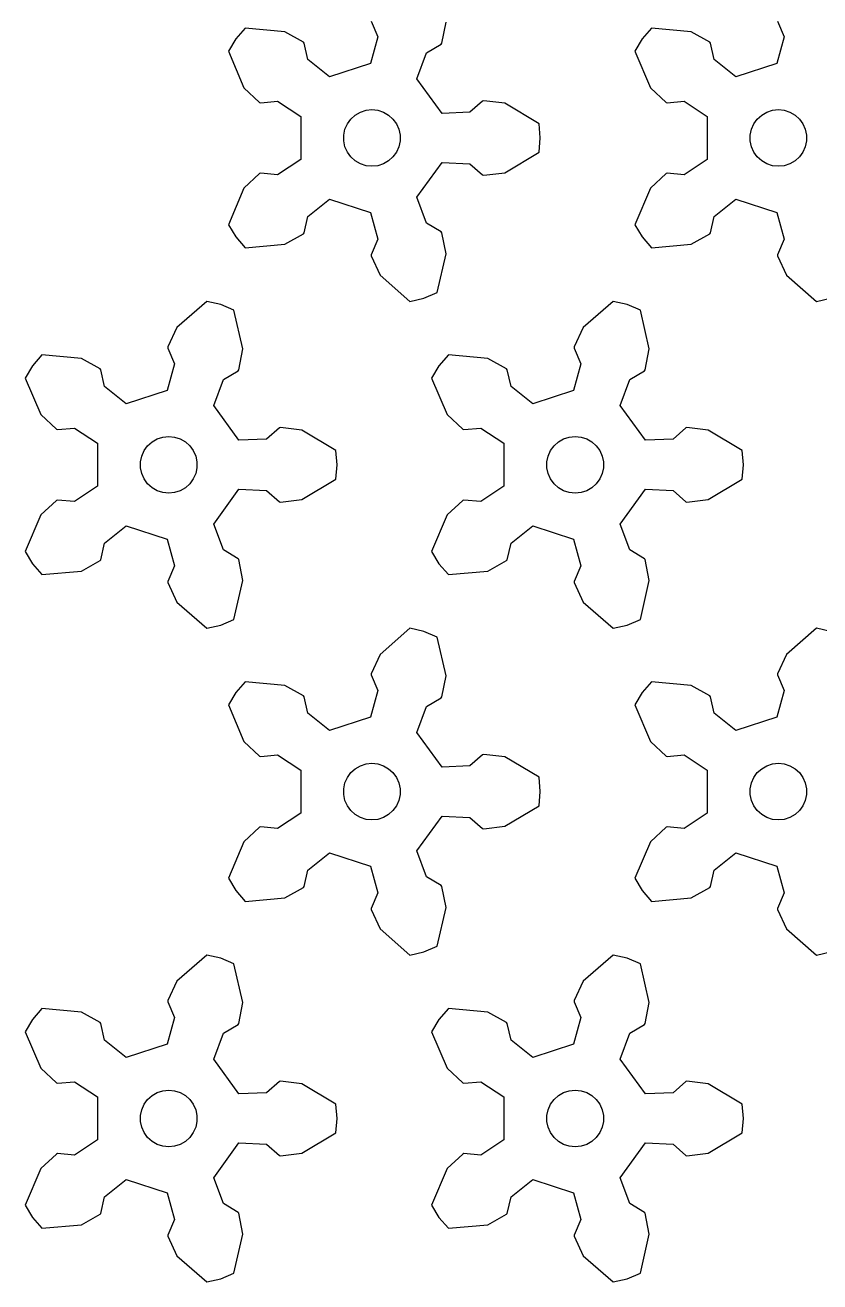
# Model space of a CAD drawing. Extents: x 0 to 210, y 0 to 225.
# Drawn here: x 0 to 42.1, y 0 to 66.5 of the extents above; entities that cross this region are included whole.
import ezdxf

# ---------------------------------------------------------------- set-up
doc = ezdxf.new("R2010")
doc.units = 0

msp = doc.modelspace()

# ---------------------------------------------------------------- linework, layer by layer
for p, q in [((18.309, 66.693), (18.662, 65.866)), ((22.059, 65.535), (22.278, 66.647)), ((39.822, 66.693), (40.175, 65.866)), ((11.646, 66.329), (11.146, 65.757)), ((13.739, 66.142), (11.646, 66.329)), ((14.729, 65.59), (13.739, 66.142)), ((18.662, 65.866), (18.274, 64.456)), ((33.159, 66.329), (32.659, 65.757)), ((35.252, 66.142), (33.159, 66.329)), ((36.242, 65.59), (35.252, 66.142)), ((40.175, 65.866), (39.787, 64.456)), ((11.146, 65.757), (10.756, 65.105)), ((14.766, 65.542), (14.729, 65.59)), ((14.966, 64.665), (14.766, 65.542)), ((21.253, 65.024), (22.024, 65.486)), ((22.024, 65.486), (22.059, 65.535)), ((32.659, 65.757), (32.269, 65.105)), ((36.279, 65.542), (36.242, 65.59)), ((36.479, 64.665), (36.279, 65.542)), ((10.756, 65.105), (11.582, 63.172)), ((16.109, 63.752), (14.966, 64.665)), ((20.737, 63.655), (21.253, 65.024)), ((32.269, 65.105), (33.094, 63.172)), ((37.622, 63.752), (36.479, 64.665)), ((18.274, 64.456), (16.109, 63.752)), ((39.787, 64.456), (37.622, 63.752)), ((11.582, 63.172), (12.412, 62.401)), ((22.076, 61.813), (20.737, 63.655)), ((33.094, 63.172), (33.925, 62.401)), ((12.412, 62.401), (12.469, 62.381)), ((12.469, 62.381), (13.365, 62.461)), ((13.365, 62.461), (14.587, 61.657)), ((17.475, 61.732), (17.746, 61.889)), ((17.746, 61.889), (18.045, 61.986)), ((18.045, 61.986), (18.357, 62.019)), ((18.357, 62.019), (18.668, 61.986)), ((18.668, 61.986), (18.967, 61.889)), ((18.967, 61.889), (19.238, 61.732)), ((23.537, 61.881), (22.076, 61.813)), ((24.214, 62.472), (23.537, 61.881)), ((24.272, 62.49), (24.214, 62.472)), ((25.397, 62.354), (24.272, 62.49)), ((27.201, 61.275), (25.397, 62.354)), ((33.925, 62.401), (33.982, 62.381)), ((33.982, 62.381), (34.878, 62.461)), ((34.878, 62.461), (36.1, 61.657)), ((38.988, 61.732), (39.259, 61.889)), ((39.259, 61.889), (39.558, 61.986)), ((39.558, 61.986), (39.869, 62.019)), ((39.869, 62.019), (40.181, 61.986)), ((40.181, 61.986), (40.479, 61.889)), ((40.479, 61.889), (40.751, 61.732)), ((14.587, 61.657), (14.587, 59.38)), ((16.93, 60.982), (17.058, 61.269)), ((17.058, 61.269), (17.242, 61.522)), ((17.242, 61.522), (17.475, 61.732)), ((19.238, 61.732), (19.471, 61.522)), ((19.471, 61.522), (19.656, 61.269)), ((19.656, 61.269), (19.783, 60.982)), ((27.269, 60.519), (27.201, 61.275)), ((36.1, 61.657), (36.1, 59.38)), ((38.443, 60.982), (38.57, 61.269)), ((38.57, 61.269), (38.755, 61.522)), ((38.755, 61.522), (38.988, 61.732)), ((40.751, 61.732), (40.984, 61.522)), ((40.984, 61.522), (41.168, 61.269)), ((41.168, 61.269), (41.296, 60.982)), ((16.865, 60.675), (16.93, 60.982)), ((16.865, 60.362), (16.865, 60.675)), ((19.783, 60.982), (19.848, 60.675)), ((19.848, 60.675), (19.848, 60.362)), ((27.201, 59.762), (27.269, 60.519)), ((38.378, 60.675), (38.443, 60.982)), ((38.378, 60.362), (38.378, 60.675)), ((41.296, 60.982), (41.361, 60.675)), ((41.361, 60.675), (41.361, 60.362)), ((16.93, 60.055), (16.865, 60.362)), ((17.058, 59.769), (16.93, 60.055)), ((19.783, 60.055), (19.656, 59.769)), ((19.848, 60.362), (19.783, 60.055)), ((38.443, 60.055), (38.378, 60.362)), ((38.57, 59.769), (38.443, 60.055)), ((41.296, 60.055), (41.168, 59.769)), ((41.361, 60.362), (41.296, 60.055)), ((14.587, 59.38), (13.365, 58.576)), ((17.242, 59.515), (17.058, 59.769)), ((17.475, 59.305), (17.242, 59.515)), ((17.746, 59.148), (17.475, 59.305)), ((19.238, 59.305), (18.967, 59.148)), ((19.471, 59.515), (19.238, 59.305)), ((19.656, 59.769), (19.471, 59.515)), ((20.737, 57.382), (22.076, 59.224)), ((22.076, 59.224), (23.537, 59.156)), ((25.397, 58.683), (27.201, 59.762)), ((36.1, 59.38), (34.878, 58.576)), ((38.755, 59.515), (38.57, 59.769)), ((38.988, 59.305), (38.755, 59.515)), ((39.259, 59.148), (38.988, 59.305)), ((40.751, 59.305), (40.479, 59.148)), ((40.984, 59.515), (40.751, 59.305)), ((41.168, 59.769), (40.984, 59.515)), ((12.412, 58.636), (11.582, 57.865)), ((12.469, 58.656), (12.412, 58.636)), ((13.365, 58.576), (12.469, 58.656)), ((18.045, 59.051), (17.746, 59.148)), ((18.357, 59.019), (18.045, 59.051)), ((18.668, 59.051), (18.357, 59.019)), ((18.967, 59.148), (18.668, 59.051)), ((23.537, 59.156), (24.214, 58.565)), ((24.214, 58.565), (24.272, 58.547)), ((24.272, 58.547), (25.397, 58.683)), ((33.925, 58.636), (33.094, 57.865)), ((33.982, 58.656), (33.925, 58.636)), ((34.878, 58.576), (33.982, 58.656)), ((39.558, 59.051), (39.259, 59.148)), ((39.869, 59.019), (39.558, 59.051)), ((40.181, 59.051), (39.869, 59.019)), ((40.479, 59.148), (40.181, 59.051)), ((11.582, 57.865), (10.756, 55.932)), ((33.094, 57.865), (32.269, 55.932)), ((14.966, 56.372), (16.109, 57.285)), ((16.109, 57.285), (18.274, 56.581)), ((21.253, 56.013), (20.737, 57.382)), ((36.479, 56.372), (37.622, 57.285)), ((37.622, 57.285), (39.787, 56.581)), ((18.274, 56.581), (18.662, 55.171)), ((39.787, 56.581), (40.175, 55.171)), ((10.756, 55.932), (11.146, 55.28)), ((14.766, 55.495), (14.966, 56.372)), ((22.024, 55.551), (21.253, 56.013)), ((32.269, 55.932), (32.659, 55.28)), ((36.279, 55.495), (36.479, 56.372)), ((11.146, 55.28), (11.646, 54.708)), ((13.739, 54.895), (14.729, 55.447)), ((14.729, 55.447), (14.766, 55.495)), ((22.059, 55.502), (22.024, 55.551)), ((22.278, 54.39), (22.059, 55.502)), ((32.659, 55.28), (33.159, 54.708)), ((35.252, 54.895), (36.242, 55.447)), ((36.242, 55.447), (36.279, 55.495)), ((11.646, 54.708), (13.739, 54.895)), ((18.662, 55.171), (18.309, 54.344)), ((33.159, 54.708), (35.252, 54.895)), ((40.175, 55.171), (39.822, 54.344)), ((18.309, 54.344), (18.31, 54.283)), ((18.31, 54.283), (18.787, 53.255)), ((21.809, 52.341), (22.278, 54.39)), ((39.822, 54.344), (39.823, 54.283)), ((39.823, 54.283), (40.299, 53.255)), ((18.787, 53.255), (20.37, 51.873)), ((40.299, 53.255), (41.883, 51.873)), ((9.614, 51.873), (8.03, 50.491)), ((10.354, 51.704), (9.614, 51.873)), ((20.37, 51.873), (21.111, 52.042)), ((21.111, 52.042), (21.809, 52.341)), ((31.127, 51.873), (29.543, 50.491)), ((31.867, 51.704), (31.127, 51.873)), ((41.883, 51.873), (42.624, 52.042)), ((11.053, 51.405), (10.354, 51.704)), ((11.521, 49.356), (11.053, 51.405)), ((32.566, 51.405), (31.867, 51.704)), ((33.034, 49.356), (32.566, 51.405)), ((8.03, 50.491), (7.553, 49.463)), ((29.543, 50.491), (29.066, 49.463)), ((7.553, 49.463), (7.553, 49.402)), ((7.553, 49.402), (7.906, 48.575)), ((11.303, 48.244), (11.521, 49.356)), ((29.066, 49.463), (29.065, 49.402)), ((29.065, 49.402), (29.418, 48.575)), ((32.816, 48.244), (33.034, 49.356)), ((0.889, 49.038), (0.39, 48.466)), ((2.983, 48.851), (0.889, 49.038)), ((3.973, 48.299), (2.983, 48.851)), ((7.906, 48.575), (7.518, 47.165)), ((22.402, 49.038), (21.902, 48.466)), ((24.496, 48.851), (22.402, 49.038)), ((25.486, 48.299), (24.496, 48.851)), ((29.418, 48.575), (29.031, 47.165)), ((0.39, 48.466), (0, 47.814)), ((4.009, 48.251), (3.973, 48.299)), ((4.21, 47.374), (4.009, 48.251)), ((10.496, 47.733), (11.268, 48.195)), ((11.268, 48.195), (11.303, 48.244)), ((21.902, 48.466), (21.513, 47.814)), ((25.522, 48.251), (25.486, 48.299)), ((25.723, 47.374), (25.522, 48.251)), ((32.009, 47.733), (32.781, 48.195)), ((32.781, 48.195), (32.816, 48.244)), ((0, 47.814), (0.825, 45.881)), ((5.352, 46.461), (4.21, 47.374)), ((9.981, 46.364), (10.496, 47.733)), ((21.513, 47.814), (22.338, 45.881)), ((26.865, 46.461), (25.723, 47.374)), ((31.494, 46.364), (32.009, 47.733)), ((7.518, 47.165), (5.352, 46.461)), ((29.031, 47.165), (26.865, 46.461)), ((0.825, 45.881), (1.656, 45.11)), ((11.319, 44.522), (9.981, 46.364)), ((22.338, 45.881), (23.168, 45.11)), ((32.832, 44.522), (31.494, 46.364)), ((1.656, 45.11), (1.713, 45.09)), ((1.713, 45.09), (2.609, 45.17)), ((2.609, 45.17), (3.83, 44.366)), ((6.718, 44.441), (6.99, 44.598)), ((6.99, 44.598), (7.288, 44.695)), ((7.288, 44.695), (7.6, 44.728)), ((7.6, 44.728), (7.912, 44.695)), ((7.912, 44.695), (8.21, 44.598)), ((8.21, 44.598), (8.482, 44.441)), ((12.78, 44.59), (11.319, 44.522)), ((13.458, 45.181), (12.78, 44.59)), ((13.516, 45.199), (13.458, 45.181)), ((14.641, 45.063), (13.516, 45.199)), ((16.445, 43.984), (14.641, 45.063)), ((23.168, 45.11), (23.226, 45.09)), ((23.226, 45.09), (24.121, 45.17)), ((24.121, 45.17), (25.343, 44.366)), ((28.231, 44.441), (28.503, 44.598)), ((28.503, 44.598), (28.801, 44.695)), ((28.801, 44.695), (29.113, 44.728)), ((29.113, 44.728), (29.425, 44.695)), ((29.425, 44.695), (29.723, 44.598)), ((29.723, 44.598), (29.995, 44.441)), ((34.293, 44.59), (32.832, 44.522)), ((34.971, 45.181), (34.293, 44.59)), ((35.029, 45.199), (34.971, 45.181)), ((36.154, 45.063), (35.029, 45.199)), ((37.958, 43.984), (36.154, 45.063)), ((3.83, 44.366), (3.83, 42.089)), ((6.174, 43.691), (6.301, 43.978)), ((6.301, 43.978), (6.485, 44.231)), ((6.485, 44.231), (6.718, 44.441)), ((8.482, 44.441), (8.715, 44.231)), ((8.715, 44.231), (8.899, 43.978)), ((8.899, 43.978), (9.027, 43.691)), ((16.513, 43.228), (16.445, 43.984)), ((25.343, 44.366), (25.343, 42.089)), ((27.686, 43.691), (27.814, 43.978)), ((27.814, 43.978), (27.998, 44.231)), ((27.998, 44.231), (28.231, 44.441)), ((29.995, 44.441), (30.228, 44.231)), ((30.228, 44.231), (30.412, 43.978)), ((30.412, 43.978), (30.54, 43.691)), ((38.026, 43.228), (37.958, 43.984)), ((6.108, 43.384), (6.174, 43.691)), ((6.108, 43.071), (6.108, 43.384)), ((9.027, 43.691), (9.092, 43.384)), ((9.092, 43.384), (9.092, 43.071)), ((16.445, 42.471), (16.513, 43.228)), ((27.621, 43.384), (27.686, 43.691)), ((27.621, 43.071), (27.621, 43.384)), ((30.54, 43.691), (30.605, 43.384)), ((30.605, 43.384), (30.605, 43.071)), ((37.958, 42.471), (38.026, 43.228)), ((6.174, 42.764), (6.108, 43.071)), ((6.301, 42.478), (6.174, 42.764)), ((9.027, 42.764), (8.899, 42.478)), ((9.092, 43.071), (9.027, 42.764)), ((27.686, 42.764), (27.621, 43.071)), ((27.814, 42.478), (27.686, 42.764)), ((30.54, 42.764), (30.412, 42.478)), ((30.605, 43.071), (30.54, 42.764)), ((3.83, 42.089), (2.609, 41.285)), ((6.485, 42.224), (6.301, 42.478)), ((6.718, 42.014), (6.485, 42.224)), ((6.99, 41.857), (6.718, 42.014)), ((8.482, 42.014), (8.21, 41.857)), ((8.715, 42.224), (8.482, 42.014)), ((8.899, 42.478), (8.715, 42.224)), ((9.981, 40.091), (11.319, 41.933)), ((11.319, 41.933), (12.78, 41.865)), ((14.641, 41.392), (16.445, 42.471)), ((25.343, 42.089), (24.121, 41.285)), ((27.998, 42.224), (27.814, 42.478)), ((28.231, 42.014), (27.998, 42.224)), ((28.503, 41.857), (28.231, 42.014)), ((29.995, 42.014), (29.723, 41.857)), ((30.228, 42.224), (29.995, 42.014)), ((30.412, 42.478), (30.228, 42.224)), ((31.494, 40.091), (32.832, 41.933)), ((32.832, 41.933), (34.293, 41.865)), ((36.154, 41.392), (37.958, 42.471)), ((1.656, 41.345), (0.825, 40.574)), ((1.713, 41.365), (1.656, 41.345)), ((2.609, 41.285), (1.713, 41.365)), ((7.288, 41.76), (6.99, 41.857)), ((7.6, 41.728), (7.288, 41.76)), ((7.912, 41.76), (7.6, 41.728)), ((8.21, 41.857), (7.912, 41.76)), ((12.78, 41.865), (13.458, 41.274)), ((13.458, 41.274), (13.516, 41.256)), ((13.516, 41.256), (14.641, 41.392)), ((23.168, 41.345), (22.338, 40.574)), ((23.226, 41.365), (23.168, 41.345)), ((24.121, 41.285), (23.226, 41.365)), ((28.801, 41.76), (28.503, 41.857)), ((29.113, 41.728), (28.801, 41.76)), ((29.425, 41.76), (29.113, 41.728)), ((29.723, 41.857), (29.425, 41.76)), ((34.293, 41.865), (34.971, 41.274)), ((34.971, 41.274), (35.029, 41.256)), ((35.029, 41.256), (36.154, 41.392)), ((0.825, 40.574), (0, 38.641)), ((22.338, 40.574), (21.513, 38.641)), ((4.21, 39.081), (5.352, 39.994)), ((5.352, 39.994), (7.518, 39.29)), ((10.496, 38.722), (9.981, 40.091)), ((25.723, 39.081), (26.865, 39.994)), ((26.865, 39.994), (29.031, 39.29)), ((32.009, 38.722), (31.494, 40.091)), ((7.518, 39.29), (7.906, 37.88)), ((29.031, 39.29), (29.418, 37.88)), ((0, 38.641), (0.39, 37.989)), ((4.009, 38.204), (4.21, 39.081)), ((11.268, 38.26), (10.496, 38.722)), ((21.513, 38.641), (21.902, 37.989)), ((25.522, 38.204), (25.723, 39.081)), ((32.781, 38.26), (32.009, 38.722)), ((0.39, 37.989), (0.889, 37.417)), ((2.983, 37.604), (3.973, 38.156)), ((3.973, 38.156), (4.009, 38.204)), ((11.303, 38.211), (11.268, 38.26)), ((11.521, 37.099), (11.303, 38.211)), ((21.902, 37.989), (22.402, 37.417)), ((24.496, 37.604), (25.486, 38.156)), ((25.486, 38.156), (25.522, 38.204)), ((32.816, 38.211), (32.781, 38.26)), ((33.034, 37.099), (32.816, 38.211)), ((0.889, 37.417), (2.983, 37.604)), ((7.906, 37.88), (7.553, 37.053)), ((22.402, 37.417), (24.496, 37.604)), ((29.418, 37.88), (29.065, 37.053)), ((7.553, 37.053), (7.553, 36.992)), ((7.553, 36.992), (8.03, 35.964)), ((11.053, 35.05), (11.521, 37.099)), ((29.065, 37.053), (29.066, 36.992)), ((29.066, 36.992), (29.543, 35.964)), ((32.566, 35.05), (33.034, 37.099)), ((8.03, 35.964), (9.614, 34.582)), ((29.543, 35.964), (31.127, 34.582)), ((9.614, 34.582), (10.354, 34.751)), ((10.354, 34.751), (11.053, 35.05)), ((20.37, 34.582), (18.787, 33.2)), ((21.111, 34.413), (20.37, 34.582)), ((31.127, 34.582), (31.867, 34.751)), ((31.867, 34.751), (32.566, 35.05)), ((41.883, 34.582), (40.299, 33.2)), ((42.624, 34.413), (41.883, 34.582)), ((21.809, 34.114), (21.111, 34.413)), ((22.278, 32.065), (21.809, 34.114)), ((18.787, 33.2), (18.31, 32.172)), ((40.299, 33.2), (39.823, 32.172)), ((18.31, 32.172), (18.309, 32.111)), ((18.309, 32.111), (18.662, 31.284)), ((22.059, 30.953), (22.278, 32.065)), ((39.823, 32.172), (39.822, 32.111)), ((39.822, 32.111), (40.175, 31.284)), ((11.646, 31.747), (11.146, 31.175)), ((13.739, 31.56), (11.646, 31.747)), ((14.729, 31.008), (13.739, 31.56)), ((18.662, 31.284), (18.274, 29.874)), ((33.159, 31.747), (32.659, 31.175)), ((35.252, 31.56), (33.159, 31.747)), ((36.242, 31.008), (35.252, 31.56)), ((40.175, 31.284), (39.787, 29.874)), ((11.146, 31.175), (10.756, 30.523)), ((14.766, 30.96), (14.729, 31.008)), ((14.966, 30.083), (14.766, 30.96)), ((21.253, 30.442), (22.024, 30.904)), ((22.024, 30.904), (22.059, 30.953)), ((32.659, 31.175), (32.269, 30.523)), ((36.279, 30.96), (36.242, 31.008)), ((36.479, 30.083), (36.279, 30.96)), ((10.756, 30.523), (11.582, 28.59)), ((16.109, 29.17), (14.966, 30.083)), ((20.737, 29.073), (21.253, 30.442)), ((32.269, 30.523), (33.094, 28.59)), ((37.622, 29.17), (36.479, 30.083)), ((18.274, 29.874), (16.109, 29.17)), ((39.787, 29.874), (37.622, 29.17)), ((11.582, 28.59), (12.412, 27.819)), ((22.076, 27.231), (20.737, 29.073)), ((33.094, 28.59), (33.925, 27.819)), ((12.412, 27.819), (12.469, 27.799)), ((12.469, 27.799), (13.365, 27.879)), ((13.365, 27.879), (14.587, 27.075)), ((17.475, 27.15), (17.746, 27.307)), ((17.746, 27.307), (18.045, 27.404)), ((18.045, 27.404), (18.357, 27.437)), ((18.357, 27.437), (18.668, 27.404)), ((18.668, 27.404), (18.967, 27.307)), ((18.967, 27.307), (19.238, 27.15)), ((23.537, 27.299), (22.076, 27.231)), ((24.214, 27.89), (23.537, 27.299)), ((24.272, 27.908), (24.214, 27.89)), ((25.397, 27.772), (24.272, 27.908)), ((27.201, 26.693), (25.397, 27.772)), ((33.925, 27.819), (33.982, 27.799)), ((33.982, 27.799), (34.878, 27.879)), ((34.878, 27.879), (36.1, 27.075)), ((38.988, 27.15), (39.259, 27.307)), ((39.259, 27.307), (39.558, 27.404)), ((39.558, 27.404), (39.869, 27.437)), ((39.869, 27.437), (40.181, 27.404)), ((40.181, 27.404), (40.479, 27.307)), ((40.479, 27.307), (40.751, 27.15)), ((14.587, 27.075), (14.587, 24.798)), ((16.93, 26.4), (17.058, 26.687)), ((17.058, 26.687), (17.242, 26.94)), ((17.242, 26.94), (17.475, 27.15)), ((19.238, 27.15), (19.471, 26.94)), ((19.471, 26.94), (19.656, 26.687)), ((19.656, 26.687), (19.783, 26.4)), ((27.269, 25.937), (27.201, 26.693)), ((36.1, 27.075), (36.1, 24.798)), ((38.443, 26.4), (38.57, 26.687)), ((38.57, 26.687), (38.755, 26.94)), ((38.755, 26.94), (38.988, 27.15)), ((40.751, 27.15), (40.984, 26.94)), ((40.984, 26.94), (41.168, 26.687)), ((41.168, 26.687), (41.296, 26.4)), ((16.865, 26.093), (16.93, 26.4)), ((16.865, 25.78), (16.865, 26.093)), ((19.783, 26.4), (19.848, 26.093)), ((19.848, 26.093), (19.848, 25.78)), ((27.201, 25.18), (27.269, 25.937)), ((38.378, 26.093), (38.443, 26.4)), ((38.378, 25.78), (38.378, 26.093)), ((41.296, 26.4), (41.361, 26.093)), ((41.361, 26.093), (41.361, 25.78)), ((16.93, 25.473), (16.865, 25.78)), ((17.058, 25.187), (16.93, 25.473)), ((19.783, 25.473), (19.656, 25.187)), ((19.848, 25.78), (19.783, 25.473)), ((38.443, 25.473), (38.378, 25.78)), ((38.57, 25.187), (38.443, 25.473)), ((41.296, 25.473), (41.168, 25.187)), ((41.361, 25.78), (41.296, 25.473)), ((14.587, 24.798), (13.365, 23.994)), ((17.242, 24.933), (17.058, 25.187)), ((17.475, 24.723), (17.242, 24.933)), ((17.746, 24.566), (17.475, 24.723)), ((19.238, 24.723), (18.967, 24.566)), ((19.471, 24.933), (19.238, 24.723)), ((19.656, 25.187), (19.471, 24.933)), ((20.737, 22.8), (22.076, 24.642)), ((22.076, 24.642), (23.537, 24.574)), ((25.397, 24.101), (27.201, 25.18)), ((36.1, 24.798), (34.878, 23.994)), ((38.755, 24.933), (38.57, 25.187)), ((38.988, 24.723), (38.755, 24.933)), ((39.259, 24.566), (38.988, 24.723)), ((40.751, 24.723), (40.479, 24.566)), ((40.984, 24.933), (40.751, 24.723)), ((41.168, 25.187), (40.984, 24.933)), ((12.412, 24.054), (11.582, 23.283)), ((12.469, 24.074), (12.412, 24.054)), ((13.365, 23.994), (12.469, 24.074)), ((18.045, 24.469), (17.746, 24.566)), ((18.357, 24.437), (18.045, 24.469)), ((18.668, 24.469), (18.357, 24.437)), ((18.967, 24.566), (18.668, 24.469)), ((23.537, 24.574), (24.214, 23.983)), ((24.214, 23.983), (24.272, 23.965)), ((24.272, 23.965), (25.397, 24.101)), ((33.925, 24.054), (33.094, 23.283)), ((33.982, 24.074), (33.925, 24.054)), ((34.878, 23.994), (33.982, 24.074)), ((39.558, 24.469), (39.259, 24.566)), ((39.869, 24.437), (39.558, 24.469)), ((40.181, 24.469), (39.869, 24.437)), ((40.479, 24.566), (40.181, 24.469)), ((11.582, 23.283), (10.756, 21.35)), ((33.094, 23.283), (32.269, 21.35)), ((14.966, 21.79), (16.109, 22.703)), ((16.109, 22.703), (18.274, 21.999)), ((21.253, 21.431), (20.737, 22.8)), ((36.479, 21.79), (37.622, 22.703)), ((37.622, 22.703), (39.787, 21.999)), ((18.274, 21.999), (18.662, 20.589)), ((39.787, 21.999), (40.175, 20.589)), ((10.756, 21.35), (11.146, 20.698)), ((14.766, 20.913), (14.966, 21.79)), ((22.024, 20.969), (21.253, 21.431)), ((32.269, 21.35), (32.659, 20.698)), ((36.279, 20.913), (36.479, 21.79)), ((11.146, 20.698), (11.646, 20.126)), ((13.739, 20.313), (14.729, 20.865)), ((14.729, 20.865), (14.766, 20.913)), ((22.059, 20.92), (22.024, 20.969)), ((22.278, 19.808), (22.059, 20.92)), ((32.659, 20.698), (33.159, 20.126)), ((35.252, 20.313), (36.242, 20.865)), ((36.242, 20.865), (36.279, 20.913)), ((11.646, 20.126), (13.739, 20.313)), ((18.662, 20.589), (18.309, 19.762)), ((33.159, 20.126), (35.252, 20.313)), ((40.175, 20.589), (39.822, 19.762)), ((18.309, 19.762), (18.31, 19.701)), ((18.31, 19.701), (18.787, 18.673)), ((21.809, 17.759), (22.278, 19.808)), ((39.822, 19.762), (39.823, 19.701)), ((39.823, 19.701), (40.299, 18.673)), ((18.787, 18.673), (20.37, 17.291)), ((40.299, 18.673), (41.883, 17.291)), ((9.614, 17.291), (8.03, 15.909)), ((10.354, 17.122), (9.614, 17.291)), ((20.37, 17.291), (21.111, 17.46)), ((21.111, 17.46), (21.809, 17.759)), ((31.127, 17.291), (29.543, 15.909)), ((31.867, 17.122), (31.127, 17.291)), ((41.883, 17.291), (42.624, 17.46)), ((11.053, 16.823), (10.354, 17.122)), ((11.521, 14.774), (11.053, 16.823)), ((32.566, 16.823), (31.867, 17.122)), ((33.034, 14.774), (32.566, 16.823)), ((8.03, 15.909), (7.553, 14.881)), ((29.543, 15.909), (29.066, 14.881)), ((7.553, 14.881), (7.553, 14.82)), ((7.553, 14.82), (7.906, 13.993)), ((11.303, 13.662), (11.521, 14.774)), ((29.066, 14.881), (29.065, 14.82)), ((29.065, 14.82), (29.418, 13.993)), ((32.816, 13.662), (33.034, 14.774)), ((0.889, 14.456), (0.39, 13.884)), ((2.983, 14.269), (0.889, 14.456)), ((3.973, 13.717), (2.983, 14.269)), ((7.906, 13.993), (7.518, 12.583)), ((22.402, 14.456), (21.902, 13.884)), ((24.496, 14.269), (22.402, 14.456)), ((25.486, 13.717), (24.496, 14.269)), ((29.418, 13.993), (29.031, 12.583)), ((0.39, 13.884), (0, 13.232)), ((4.009, 13.669), (3.973, 13.717)), ((4.21, 12.792), (4.009, 13.669)), ((10.496, 13.151), (11.268, 13.613)), ((11.268, 13.613), (11.303, 13.662)), ((21.902, 13.884), (21.513, 13.232)), ((25.522, 13.669), (25.486, 13.717)), ((25.723, 12.792), (25.522, 13.669)), ((32.009, 13.151), (32.781, 13.613)), ((32.781, 13.613), (32.816, 13.662)), ((0, 13.232), (0.825, 11.299)), ((5.352, 11.879), (4.21, 12.792)), ((9.981, 11.782), (10.496, 13.151)), ((21.513, 13.232), (22.338, 11.299)), ((26.865, 11.879), (25.723, 12.792)), ((31.494, 11.782), (32.009, 13.151)), ((7.518, 12.583), (5.352, 11.879)), ((29.031, 12.583), (26.865, 11.879)), ((11.319, 9.94), (9.981, 11.782)), ((32.832, 9.94), (31.494, 11.782)), ((0.825, 11.299), (1.656, 10.528)), ((22.338, 11.299), (23.168, 10.528)), ((1.656, 10.528), (1.713, 10.508)), ((1.713, 10.508), (2.609, 10.588)), ((2.609, 10.588), (3.83, 9.784)), ((6.718, 9.859), (6.99, 10.016)), ((6.99, 10.016), (7.288, 10.113)), ((7.288, 10.113), (7.6, 10.146)), ((7.6, 10.146), (7.912, 10.113)), ((7.912, 10.113), (8.21, 10.016)), ((8.21, 10.016), (8.482, 9.859)), ((12.78, 10.008), (11.319, 9.94)), ((13.458, 10.599), (12.78, 10.008)), ((13.516, 10.617), (13.458, 10.599)), ((14.641, 10.481), (13.516, 10.617)), ((16.445, 9.402), (14.641, 10.481)), ((23.168, 10.528), (23.226, 10.508)), ((23.226, 10.508), (24.121, 10.588)), ((24.121, 10.588), (25.343, 9.784)), ((28.231, 9.859), (28.503, 10.016)), ((28.503, 10.016), (28.801, 10.113)), ((28.801, 10.113), (29.113, 10.146)), ((29.113, 10.146), (29.425, 10.113)), ((29.425, 10.113), (29.723, 10.016)), ((29.723, 10.016), (29.995, 9.859)), ((34.293, 10.008), (32.832, 9.94)), ((34.971, 10.599), (34.293, 10.008)), ((35.029, 10.617), (34.971, 10.599)), ((36.154, 10.481), (35.029, 10.617)), ((37.958, 9.402), (36.154, 10.481)), ((3.83, 9.784), (3.83, 7.507)), ((6.174, 9.109), (6.301, 9.396)), ((6.301, 9.396), (6.485, 9.649)), ((6.485, 9.649), (6.718, 9.859)), ((8.482, 9.859), (8.715, 9.649)), ((8.715, 9.649), (8.899, 9.396)), ((8.899, 9.396), (9.027, 9.109)), ((16.513, 8.646), (16.445, 9.402)), ((25.343, 9.784), (25.343, 7.507)), ((27.686, 9.109), (27.814, 9.396)), ((27.814, 9.396), (27.998, 9.649)), ((27.998, 9.649), (28.231, 9.859)), ((29.995, 9.859), (30.228, 9.649)), ((30.228, 9.649), (30.412, 9.396)), ((30.412, 9.396), (30.54, 9.109)), ((38.026, 8.646), (37.958, 9.402)), ((6.108, 8.802), (6.174, 9.109)), ((6.108, 8.489), (6.108, 8.802)), ((9.027, 9.109), (9.092, 8.802)), ((9.092, 8.802), (9.092, 8.489)), ((16.445, 7.889), (16.513, 8.646)), ((27.621, 8.802), (27.686, 9.109)), ((27.621, 8.489), (27.621, 8.802)), ((30.54, 9.109), (30.605, 8.802)), ((30.605, 8.802), (30.605, 8.489)), ((37.958, 7.889), (38.026, 8.646)), ((6.174, 8.182), (6.108, 8.489)), ((6.301, 7.896), (6.174, 8.182)), ((9.027, 8.182), (8.899, 7.896)), ((9.092, 8.489), (9.027, 8.182)), ((27.686, 8.182), (27.621, 8.489)), ((27.814, 7.896), (27.686, 8.182)), ((30.54, 8.182), (30.412, 7.896)), ((30.605, 8.489), (30.54, 8.182)), ((3.83, 7.507), (2.609, 6.703)), ((6.485, 7.642), (6.301, 7.896)), ((6.718, 7.432), (6.485, 7.642)), ((6.99, 7.275), (6.718, 7.432)), ((8.482, 7.432), (8.21, 7.275)), ((8.715, 7.642), (8.482, 7.432)), ((8.899, 7.896), (8.715, 7.642)), ((9.981, 5.509), (11.319, 7.351)), ((11.319, 7.351), (12.78, 7.283)), ((14.641, 6.81), (16.445, 7.889)), ((25.343, 7.507), (24.121, 6.703)), ((27.998, 7.642), (27.814, 7.896)), ((28.231, 7.432), (27.998, 7.642)), ((28.503, 7.275), (28.231, 7.432)), ((29.995, 7.432), (29.723, 7.275)), ((30.228, 7.642), (29.995, 7.432)), ((30.412, 7.896), (30.228, 7.642)), ((31.494, 5.509), (32.832, 7.351)), ((32.832, 7.351), (34.293, 7.283)), ((36.154, 6.81), (37.958, 7.889)), ((1.656, 6.763), (0.825, 5.992)), ((1.713, 6.783), (1.656, 6.763)), ((2.609, 6.703), (1.713, 6.783)), ((7.288, 7.178), (6.99, 7.275)), ((7.6, 7.146), (7.288, 7.178)), ((7.912, 7.178), (7.6, 7.146)), ((8.21, 7.275), (7.912, 7.178)), ((12.78, 7.283), (13.458, 6.692)), ((13.458, 6.692), (13.516, 6.674)), ((13.516, 6.674), (14.641, 6.81)), ((23.168, 6.763), (22.338, 5.992)), ((23.226, 6.783), (23.168, 6.763)), ((24.121, 6.703), (23.226, 6.783)), ((28.801, 7.178), (28.503, 7.275)), ((29.113, 7.146), (28.801, 7.178)), ((29.425, 7.178), (29.113, 7.146)), ((29.723, 7.275), (29.425, 7.178)), ((34.293, 7.283), (34.971, 6.692)), ((34.971, 6.692), (35.029, 6.674)), ((35.029, 6.674), (36.154, 6.81)), ((0.825, 5.992), (0, 4.059)), ((22.338, 5.992), (21.513, 4.059)), ((4.21, 4.499), (5.352, 5.412)), ((5.352, 5.412), (7.518, 4.708)), ((10.496, 4.14), (9.981, 5.509)), ((25.723, 4.499), (26.865, 5.412)), ((26.865, 5.412), (29.031, 4.708)), ((32.009, 4.14), (31.494, 5.509)), ((7.518, 4.708), (7.906, 3.298)), ((29.031, 4.708), (29.418, 3.298)), ((0, 4.059), (0.39, 3.407)), ((4.009, 3.622), (4.21, 4.499)), ((11.268, 3.678), (10.496, 4.14)), ((21.513, 4.059), (21.902, 3.407)), ((25.522, 3.622), (25.723, 4.499)), ((32.781, 3.678), (32.009, 4.14)), ((0.39, 3.407), (0.889, 2.835)), ((2.983, 3.022), (3.973, 3.574)), ((3.973, 3.574), (4.009, 3.622)), ((11.303, 3.629), (11.268, 3.678)), ((11.521, 2.517), (11.303, 3.629)), ((21.902, 3.407), (22.402, 2.835)), ((24.496, 3.022), (25.486, 3.574)), ((25.486, 3.574), (25.522, 3.622)), ((32.816, 3.629), (32.781, 3.678)), ((33.034, 2.517), (32.816, 3.629)), ((0.889, 2.835), (2.983, 3.022)), ((7.906, 3.298), (7.553, 2.471)), ((22.402, 2.835), (24.496, 3.022)), ((29.418, 3.298), (29.065, 2.471)), ((7.553, 2.471), (7.553, 2.41)), ((7.553, 2.41), (8.03, 1.382)), ((11.053, 0.468), (11.521, 2.517)), ((29.065, 2.471), (29.066, 2.41)), ((29.066, 2.41), (29.543, 1.382)), ((32.566, 0.468), (33.034, 2.517)), ((8.03, 1.382), (9.614, 0)), ((29.543, 1.382), (31.127, 0)), ((9.614, 0), (10.354, 0.169)), ((10.354, 0.169), (11.053, 0.468)), ((31.127, 0), (31.867, 0.169)), ((31.867, 0.169), (32.566, 0.468))]:
    msp.add_line(p, q)

doc.saveas('drawing.dxf')
